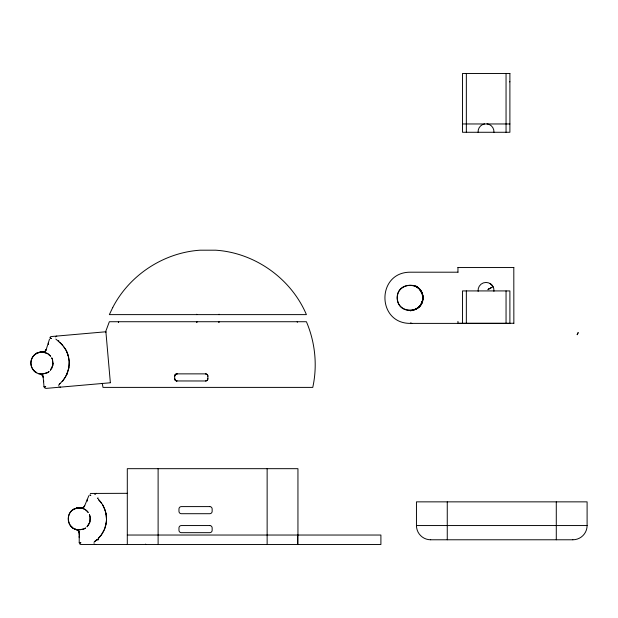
<?xml version="1.0" encoding="UTF-8"?>
<svg xmlns="http://www.w3.org/2000/svg" width="618" height="618" viewBox="0 0 618 618"><rect width="100%" height="100%" fill="white"/><g stroke="black" fill="none" stroke-linecap="round" stroke-linejoin="round"><path stroke-width="0.93" d="M79.228 536.872L79.228 535.891M79.228 534.585L79.212 532.677M145.655 544.087L145.655 544.419M457.946 272.059L457.961 267.548M97.86 498.27L97.853 498.664L97.945 497.814M415.605 285.732L419.668 289.309L422.264 293.851L419.159 288.76C422.024 291.596 423.33 295.821 422.735 299.792L422.287 293.936C424.025 299.189 421.878 305.362 417.258 308.397L420.541 305.184L422.619 300.286L421.499 303.592L419.854 306.003L420.541 305.184M48.274 343.005L48.575 344.589M43.592 381.762L43.77 380.904M62.333 381.491L65.516 376.856L62.271 381.592L62.696 380.788L58.841 384.805M219.127 321.762L219.011 322.295M79.228 537.691L79.359 537.034M422.264 301.738L422.604 300.278M94.16 542.056L97.235 539.444L96.238 540.279M49.517 339.073L46.111 349.85M46.242 349.471L46.01 350.082M105.516 331.997L109.355 321.723L306.412 321.723C315.165 342.287 317.59 365.539 312.762 387.393L103.005 387.393L102.233 383.33M421.615 303.33L422.395 301.329M88.853 495.682L84.519 506.119M87.138 499.823L87.432 501.098M94.987 494.029L94.832 494.392L96.362 493.318M84.681 505.756L84.396 506.343M51.68 368.398L52.839 365.207L50.367 370.29L51.866 367.965M118.355 322.21L118.602 321.723M118.37 322.333L118.625 321.824M88.451 525.084L89.88 522.009L86.976 526.853L88.675 524.667M49.942 337.722L50.259 337.15M45.222 351.124L46.195 349.618L45.431 350.908M55.844 339.073L61.823 344.334L65.601 349.456L64.071 347.053M55.481 336.887L56.794 336.068M40.587 352.051L36.578 353.357C38.015 351.735 46.922 351.959 40.587 352.051C36.346 352.569 32.63 355.698 31.356 359.776C28.976 366.621 34.832 374.384 41.978 374.153L38.239 373.511L39.173 373.759L38.617 373.643M59.343 384.11L60.085 383.477M78.834 507.834L74.724 508.784C77.768 507.455 81.367 507.548 84.334 509.07C86.072 509.386 90.475 515.288 87.076 511.078C83.994 507.926 79.034 506.999 74.987 508.668C64.365 512.422 67.285 529.587 78.285 529.974L74.616 529.008L75.527 529.332L74.987 529.17M419.159 306.829L415.698 309.301L414.917 309.649L416.099 309.093L411.596 310.506L414.709 309.718M50.267 337.142L51.425 336.54L105.894 331.773L110.352 382.681M94.716 541.407L95.512 540.843M34.832 354.554L36.833 353.226C29.123 356.849 29 368.992 36.616 372.785M410.599 310.985L411.155 310.615M45.307 351.047L43.615 351.936L38.525 352.515M72.878 509.827L74.987 508.668C66.991 511.619 65.809 523.693 73.071 528.143M83.615 507.247L81.854 507.981L76.732 508.112M37.366 353.017L38.849 352.414M75.527 508.514L77.065 508.042M412.5 310.367L413.697 310.074M44.164 386.829L45.732 386.675L44.032 386.829L43.136 376.771M90.321 493.45L127.64 493.318M44.032 386.829L45.083 386.752M76.995 529.819L76.617 529.703L78.733 531.248L79.204 532.577L79.228 542.751L80.935 542.774L80.294 542.797M110.359 382.774L45.886 388.413L44.365 387.671M79.405 542.782L80.286 542.797L79.228 542.782M509.464 81.792L509.896 81.792M462.496 123.963L509.896 123.963M457.915 267.548L513.859 267.548M458.116 272.198L410.089 272.198C376.555 272.299 376.555 323.291 410.089 323.392L509.896 323.392L509.896 290.923L462.496 290.923L462.496 323.392M457.915 323.276L513.859 323.276M205.516 373.867L177.072 373.867A2.503 2.364 77.8 0 0 174.662 376.238L174.701 378.61A2.317 2.202 65.6 0 0 177.072 380.958L205.516 380.982A2.379 2.364 15.3 0 0 207.88 378.61L207.887 376.238A2.372 2.356 11.5 0 0 205.516 373.867A2.372 2.364 20.5 0 1 207.88 376.246M416.486 525.555L587.1 525.555L587.1 501.855L416.455 501.855L416.455 525.555A14.222 14.222 0 0 0 430.676 539.777M127.3 535.034L380.904 535.034L380.904 544.52L80.935 544.52L79.73 544.018M430.723 539.777L572.832 539.777M42.727 351.997L47.88 353.681L50.691 356.231L47.292 353.334L42.704 351.997L43.183 351.997M43.16 352.036L40.989 352.013L43.252 352.075M80.958 507.965L81.414 508.004L79.228 507.826L81.483 508.089M40.68 374.106L40.294 374.029L42.534 375.389L43.113 376.671L42.534 375.389M59.923 387.015L60.579 387.123M411.797 323.392L410.591 322.89M95.041 544.35L95.69 544.52M489.796 283.384L491.835 284.952L493.272 287.1M41.082 374.245L41.692 374.585M77.381 529.989L77.961 530.375M418.262 287.942L416.347 286.628L418.123 287.826M34.608 371.372L36.385 372.623L34.029 370.754M71.186 526.559L72.847 527.965L70.661 525.887M59.622 342.241L62.851 345.555L61.823 344.334M98.532 499.614C107.826 508.591 109.193 524.327 101.46 534.694L104.55 529.132L106.226 522.99L106.072 523.894L106.52 519.808L105.979 513.465L106.103 514.083L105.168 510.383L102.658 504.898M98.641 499.723L101.568 503.299M42.627 375.512L42.086 374.879L43.183 377.104L43.105 376.632M78.81 531.387L78.324 530.707L79.228 533.017L78.733 531.248M42.82 375.837L42.441 375.257L43.183 377.104M297.165 321.723L297.382 322.295M67.045 352.299L65.624 349.448C68.768 354.987 70.004 361.646 68.783 367.919L69.216 361.569L68.135 355.296L68.304 355.906L67.045 352.299L67.586 353.797M78.973 531.719L78.648 531.109L79.204 532.577M58.741 385.655L58.911 386.15M105.168 510.383L105.578 511.928M422.735 295.798C420.186 278.494 393.118 284.149 397.706 301.02C400.958 316.547 426.111 311.055 422.704 295.628M93.982 542.89L94.106 543.4M196.756 322.295L196.64 321.762M97.86 539.56L97.945 540.016L97.853 539.166L97.899 539.846M97.775 539.19L97.876 539.8M422.573 294.971L422.836 297.096M105.894 331.773L105.933 332.198M457.953 321.368L457.961 323.276M556.285 501.855L556.285 539.777M513.805 267.548L513.852 323.276M506.049 73.48L506.049 132.275M506.049 290.923L506.049 323.392M466.343 73.48L466.343 132.275M466.343 290.923L466.343 323.392M447.262 501.855L447.262 539.777M297.946 544.52L297.946 468.676L127.3 468.676L127.3 544.52M297.582 535.034L297.582 544.52M267.138 468.676L267.138 544.52M158.115 468.676L158.115 544.52M487.015 123.847A7.957 7.957 0 0 1 493.96 132.275M478.093 132.275A7.957 7.957 0 0 1 484.566 123.924M478.139 291.387A7.957 7.957 0 0 1 486.003 282.434A7.957 7.957 0 0 1 493.921 291.333M218.973 314.268A11.217 10.019 0 0 1 218.903 314.616M196.864 314.616A11.217 10.019 0 0 1 196.794 314.268M219.181 314.33A11.402 10.189 0 0 1 219.135 314.616M196.632 314.616A11.402 10.189 0 0 1 196.594 314.353M218.903 321.723A11.217 10.019 0 0 1 218.787 322.202M196.995 322.241A11.217 10.019 0 0 1 196.864 321.723M207.872 378.602A2.387 2.364 9.5 0 1 205.516 380.989M587.1 525.555A14.222 14.222 0 0 1 572.878 539.777M58.749 340.873L58.741 341.26L58.71 340.866M90.298 518.239L89.904 521.909L90.019 516.362L90.298 518.239M53.048 363.314L52.847 365.107L52.484 359.568L53.048 363.314M397.474 295.628C394.346 312.716 421.569 316.207 422.843 298.88C424.929 283.206 399.413 279.939 397.474 295.628M578.131 332.677L577.189 334.678L578.131 332.677M68.822 367.926L67.725 372.082L65.477 376.833L66.96 374.014L66.45 375.111L68.822 367.926M112.708 307.579L109.355 314.616L306.412 314.616C291.132 278.517 254.794 252.716 215.674 250.197L200.093 250.197C163.631 252.615 129.417 275.08 112.708 307.579M84.627 505.895L83.754 507.123L84.627 505.895M101.499 534.717L98.401 538.355L101.499 534.717M488.691 288.969L487.872 289.718L492.059 287.223L488.691 288.969M49.007 371.619L47.872 372.384L49.007 371.619M85.508 528.066L84.311 528.722L85.508 528.066M47.439 372.7L42.163 374.137L47.439 372.7M83.855 529L78.471 529.974L83.855 529M509.896 73.48L462.496 73.48L462.496 132.275L509.896 132.275L509.896 73.48M209.78 506.598L181.337 506.598A2.372 2.372 0 0 0 178.965 508.962L178.965 511.333A2.372 2.372 0 0 0 181.337 513.705L209.78 513.705A2.372 2.372 0 0 0 212.152 511.333L212.152 508.962A2.372 2.372 0 0 0 209.78 506.598M209.78 525.555L181.337 525.555A2.372 2.372 0 0 0 178.965 527.926L178.965 530.298A2.372 2.372 0 0 0 181.337 532.67L209.78 532.67A2.372 2.372 0 0 0 212.152 530.298L212.152 527.926A2.372 2.372 0 0 0 209.78 525.555M51.356 338.548L50.576 338.347L51.356 338.548M90.73 495.319L89.973 495.057L90.73 495.319M51.796 357.938L52.291 359.166L51.796 357.938M89.479 514.678L89.865 515.945L89.479 514.678M174.655 378.61A2.379 2.24 74.2 0 0 177.072 380.943A2.379 2.24 74.7 0 1 174.655 378.61M177.072 373.913A2.503 2.364 78.3 0 0 174.67 376.238A2.518 2.395 68.9 0 1 177.088 373.905"/></g></svg>
